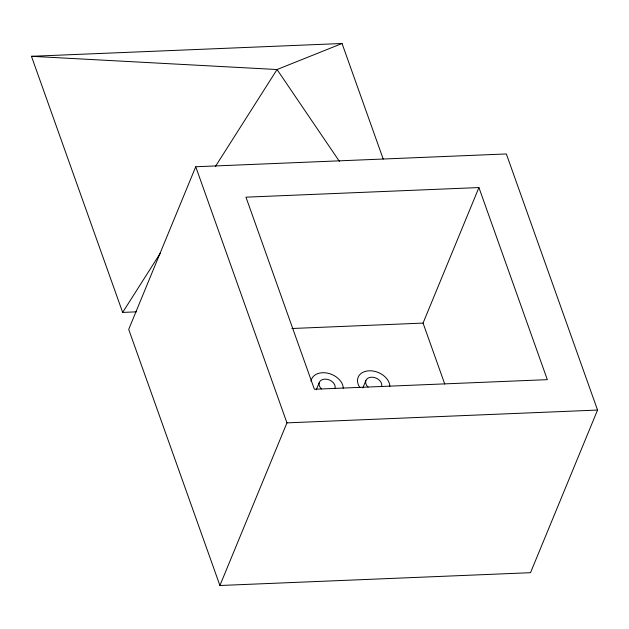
<?xml version="1.0" encoding="UTF-8"?>
<svg xmlns="http://www.w3.org/2000/svg" width="629" height="629" viewBox="0 0 629 629"><rect width="100%" height="100%" fill="white"/><g stroke="black" fill="none" stroke-linecap="round" stroke-linejoin="round"><path stroke-width="0.94" d="M195.737 166.756L128.701 329.392L219.914 585.505L530.514 572.697L597.55 410.061L506.345 153.948L195.737 166.756L286.95 422.869L219.914 585.505M316.253 389.823L319.233 382.597M362.847 387.904L365.826 380.679M444.758 384.044L423.058 323.094L478.921 187.56L245.963 197.168L314.374 389.249L547.324 379.649L478.921 187.56M136.375 311.85L122.655 312.416L160.599 252.724M215.393 166.52L277.043 69.528L342.05 43.495L383.21 159.066M122.655 312.416L31.45 56.303L342.05 43.495M291.895 328.503L423.058 323.094M286.95 422.869L597.55 410.061M31.45 56.303L277.043 69.528L339.424 161.401M368.107 387.079A8.397 6.007 22.4 0 1 371.409 377.196A8.397 6.007 22.4 0 1 381.559 386.528M321.513 388.997A8.397 6.007 22.4 0 1 324.823 379.122A8.397 6.007 22.4 0 1 334.966 388.447M311.009 381.205A16.794 12.014 22.4 0 1 327.78 373.194A16.794 12.014 22.4 0 1 343.285 388.227M359.874 387.535A16.794 12.014 22.4 0 1 369.129 370.796A16.794 12.014 22.4 0 1 389.87 386.3"/></g></svg>
